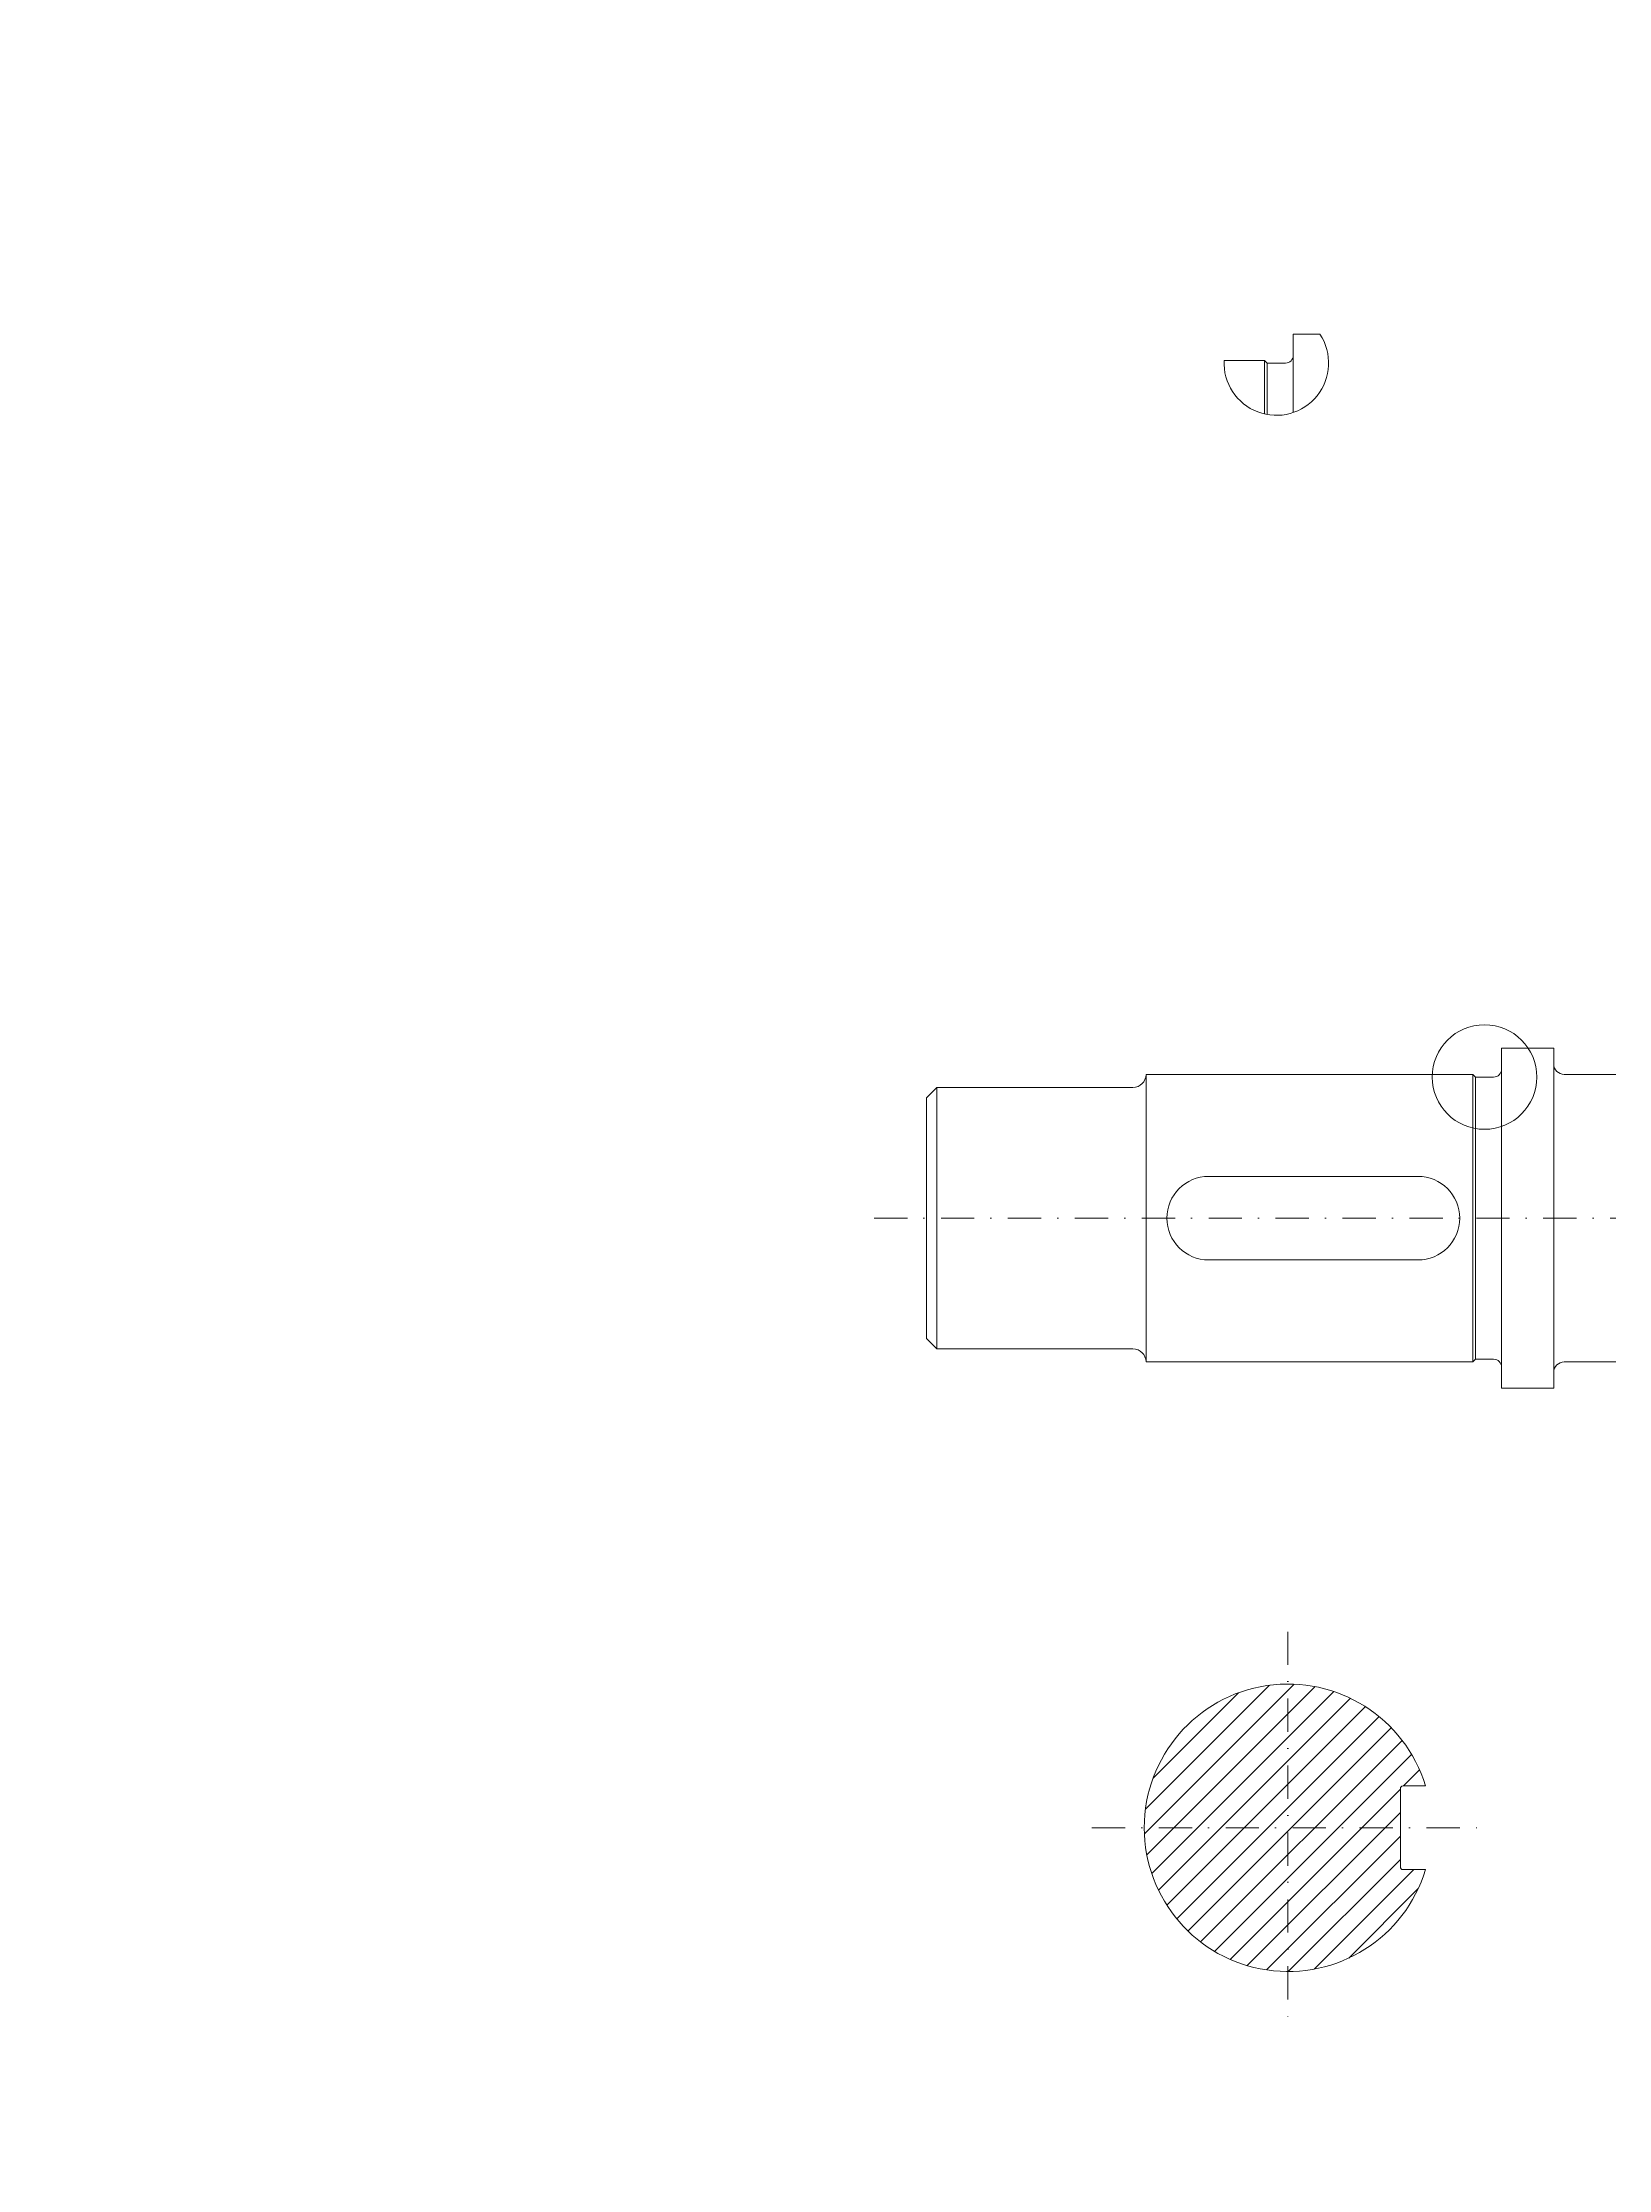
# Model space of a CAD drawing. Header units: millimetres. Extents: x 0 to 599, y 0 to 407.
# Drawn here: x 0 to 299.5, y 0 to 406.9 of the extents above; entities that cross this region are included whole.
import ezdxf
from ezdxf import colors
from ezdxf.entities.mleader import LeaderData, LeaderLine
from ezdxf.math import Vec2, Vec3

# ---------------------------------------------------------------- set-up
doc = ezdxf.new("R2010")
doc.units = ezdxf.units.MM
doc.header["$LTSCALE"] = 0.5
doc.linetypes.add('DASHDOT', pattern=[25.4, 12.7, -6.35, 0, -6.35])
for name, color, linetype, lineweight in [('contorno', 5, 'Continuous', 20), ('cotas', 7, 'Continuous', 5), ('hachura', 252, 'Continuous', 13), ('linha centro', 46, 'DASHDOT', 5)]:
    doc.layers.add(name, color=color, linetype=linetype, lineweight=lineweight)
doc.styles.get("Standard").update_dxf_attribs({"font": ''})
doc.styles.get('Standard').set_extended_font_data('Arial', bold=True)

# ---------------------------------------------------------------- blocks, each defined once
blk = doc.blocks.new('_None')

msp = doc.modelspace()

# ---------------------------------------------------------------- hatches: boundary and pattern name
at = {"layer": 'hachura'}
h = msp.add_hatch(dxfattribs=at)
h.set_pattern_fill('ANSI31', color=256)
h.set_pattern_definition([(45, (-3374.5707, -746.2346), (-2.245064, 2.245064), [])])
h.paths.add_polyline_path([(238.24, 92.86, 0.414214), (210.74, 65.36), (238.24, 65.36)])
h.paths.add_polyline_path([(238.24, 92.86), (238.24, 65.36), (259.74, 65.36), (259.74, 72.86, -0.414214), (260.24, 73.36), (264.55, 73.36, 0.330174)])
h.paths.add_polyline_path([(264.55, 57.36), (260.24, 57.36, -0.414214), (259.74, 57.86), (259.74, 65.36), (238.24, 65.36), (238.24, 37.86, 0.330174)])
h.paths.add_polyline_path([(238.24, 65.36), (210.74, 65.36, 0.414214), (238.24, 37.86)])

# ---------------------------------------------------------------- linework, layer by layer
at = {"layer": 'contorno'}
for p, q in [((239.26, 336.08), (239.26, 351.04)), ((239.26, 351.04), (244.36, 351.04)), ((226.02, 346.04), (233.76, 346.04)), ((233.76, 346.04), (234.26, 345.54)), ((233.76, 346.04), (233.76, 335.8)), ((234.26, 335.69), (234.26, 345.54)), ((234.26, 345.54), (237.76, 345.54)), ((279.08, 181.97), (279.08, 214.47)), ((279.08, 214.47), (289.08, 214.47)), ((289.08, 181.97), (289.08, 214.47)), ((211.08, 209.47), (211.08, 209.47)), ((211.08, 209.47), (273.58, 209.47)), ((211.08, 209.47), (211.08, 181.97)), ((273.58, 209.47), (274.08, 208.97)), ((273.58, 209.47), (273.58, 181.97)), ((274.08, 181.97), (274.08, 208.97)), ((274.08, 208.97), (277.58, 208.97)), ((291.08, 209.47), (414.08, 209.47)), ((171.08, 206.97), (169.08, 204.97)), ((169.08, 181.97), (169.08, 204.97)), ((171.08, 206.97), (208.58, 206.97)), ((171.08, 206.97), (171.08, 181.97)), ((223.08, 189.97), (263.08, 189.97)), ((169.08, 181.97), (169.08, 158.97)), ((171.08, 156.97), (171.08, 181.97)), ((211.08, 154.47), (211.08, 181.97)), ((273.58, 154.47), (273.58, 181.97)), ((274.08, 181.97), (274.08, 154.97)), ((279.08, 181.97), (279.08, 149.47)), ((289.08, 181.97), (289.08, 149.47)), ((223.08, 173.97), (263.08, 173.97)), ((171.08, 156.97), (169.08, 158.97)), ((171.08, 156.97), (208.58, 156.97)), ((273.58, 154.47), (274.08, 154.97)), ((274.08, 154.97), (277.58, 154.97)), ((211.08, 154.47), (211.08, 154.47)), ((211.08, 154.47), (273.58, 154.47)), ((291.08, 154.47), (414.08, 154.47)), ((279.08, 149.47), (289.08, 149.47)), ((260.24, 73.36), (264.55, 73.36)), ((259.74, 57.86), (259.74, 72.86)), ((260.24, 57.36), (264.55, 57.36))]:
    msp.add_line(p, q, dxfattribs=at)
for centre, radius, start, end in [((237.76, 347.04), 1.5, 270, 0), ((208.58, 209.47), 2.5, 270, 0), ((277.58, 210.47), 1.5, 270, 0), ((291.08, 211.47), 2, 180, 270), ((223.08, 181.97), 8, 90, 270), ((263.08, 181.97), 8, 270, 90), ((208.58, 154.47), 2.5, 0, 90), ((277.58, 153.47), 1.5, 0, 90), ((291.08, 152.47), 2, 90, 180), ((238.24, 65.36), 27.5, 16.9124, 343.0876), ((260.24, 72.86), 0.5, 90, 180), ((260.24, 57.86), 0.5, 180, 270)]:
    msp.add_arc(centre, radius, start, end, dxfattribs=at)
at = {"layer": 'cotas'}
msp.add_circle((275.83, 208.97), 10, dxfattribs=at)
msp.add_arc((236.01, 345.54), 10, 177.134, 33.367, dxfattribs=at)
at = {"layer": 'linha centro'}
for p, q in [((159.08, 181.97), (599.08, 181.97)), ((238.24, 102.86), (238.24, 27.86)), ((200.74, 65.36), (275.74, 65.36))]:
    msp.add_line(p, q, dxfattribs=at)

# ---------------------------------------------------------------- leaders
at = {"layer": 'cotas'}
ml = msp.add_multileader_mtext('Standard', dxfattribs=at)
ml.set_content('', color=102)
ml.set_leader_properties()
ml.set_arrow_properties(name='NONE')
ml.build(insert=Vec2(0, 0))
ml.multileader.update_dxf_attribs({"leader_type": 0, "has_dogleg": 0, "dogleg_length": 0, "arrow_head_size": 1.25, "scale": 0.5})
ctx = ml.context
ctx.base_point, ctx.scale, ctx.char_height, ctx.arrow_head_size, ctx.landing_gap_size, ctx.plane_origin = Vec3(95.19, 406.23), 0.5, 1.25, 1.25, 1, Vec3(96.19, 404.08)
notes = []
notes.append((ctx, [(0, (0, 0, 0), (0, 0), (1, 0), 1, [])]))
ctx.mtext.insert, ctx.mtext.width, ctx.mtext.defined_height, ctx.mtext.flow_direction = Vec3(96.19, 406.85), 5.9775, 2.77, 5
for ctx, leaders in notes:
    for number, flags, end, landing, length, lines in leaders:
        leader = LeaderData()
        leader.index, (leader.has_last_leader_line, leader.has_dogleg_vector, leader.attachment_direction) = number, flags
        leader.last_leader_point, leader.dogleg_vector, leader.dogleg_length = Vec3(end), Vec3(landing), length
        for number, points, colour, breaks in lines:
            line = LeaderLine()
            line.index, line.vertices, line.color, line.breaks = number, Vec3.list(points), colors.encode_raw_color(colour), breaks
            leader.lines.append(line)
        ctx.leaders.append(leader)

doc.saveas('drawing.dxf')
